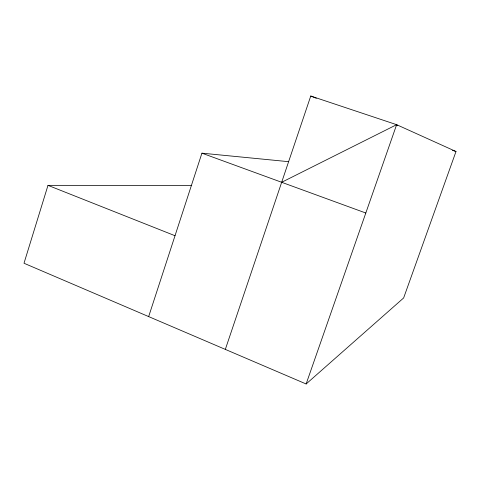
<?xml version="1.0" encoding="UTF-8"?>
<svg xmlns="http://www.w3.org/2000/svg" width="480" height="480" viewBox="0 0 480 480"><rect width="100%" height="100%" fill="white"/><g stroke="black" fill="none" stroke-linecap="round" stroke-linejoin="round"><path stroke-width="0.72" d="M191.748 185.382L47.994 185.352L24 263.25L306.138 383.976L403.638 297.954L456 151.512L396.636 124.68L310.752 96.024L225.33 349.398M148.662 316.59L201.93 153.168L288.354 161.652M306.138 383.976L396.636 124.68L397.68 125.754M281.67 182.286L396.636 124.68M452.466 150.324L456 151.512M201.93 153.168L365.808 213.012M47.994 185.352L175.02 235.722M310.752 96.024L316.302 98.28"/></g></svg>
